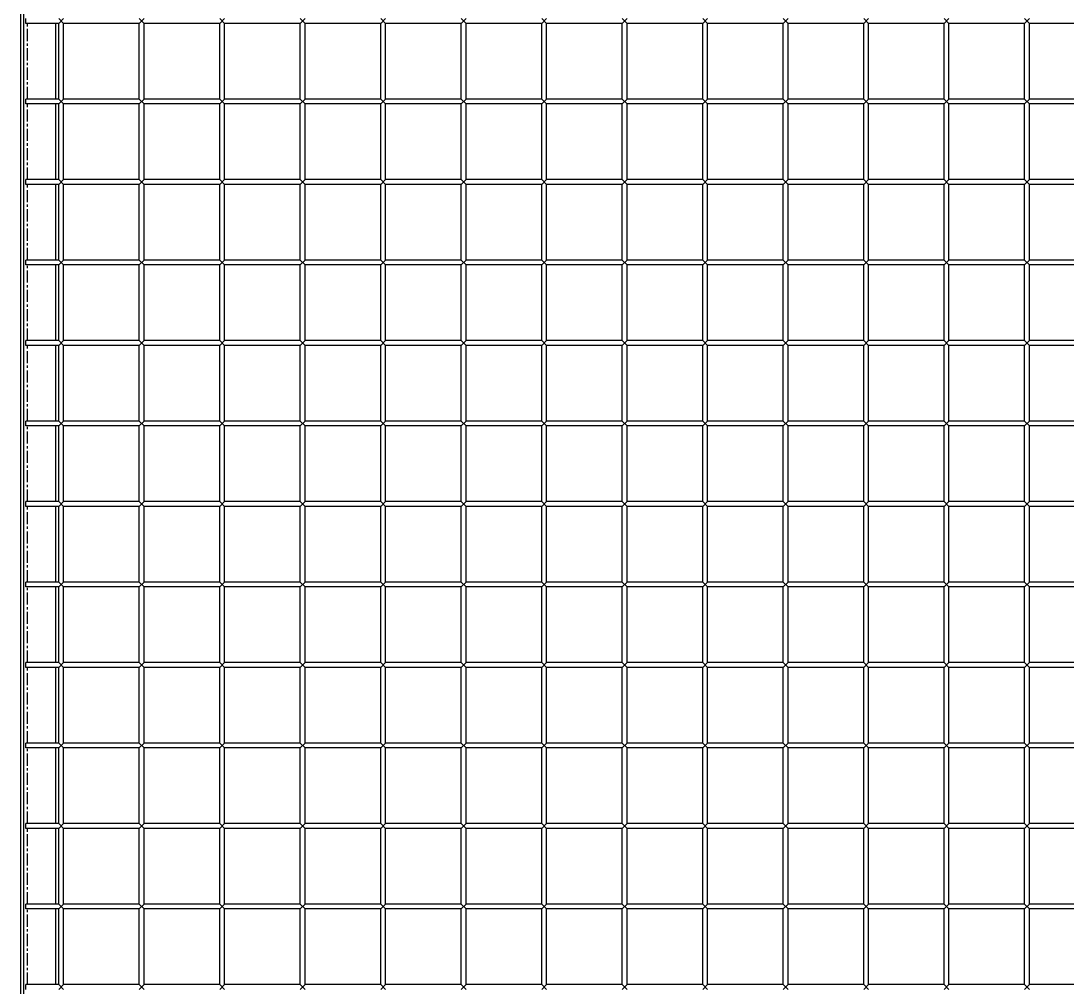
# Model space of a CAD drawing. Header units: millimetres. Extents: x -198529 to 244266, y -64 to 158464.
# Drawn here: x -149174 to -148524, y 109334 to 109934 of the extents above; entities that cross this region are included whole.
import ezdxf

# ---------------------------------------------------------------- set-up
doc = ezdxf.new("R2010")
doc.units = ezdxf.units.MM
doc.linetypes.add('CENTER', pattern=[12, 7.5, -1.5, 1.5, -1.5])
doc.layers.add('0-DCC', color=30, linetype='Continuous')

# ---------------------------------------------------------------- blocks, each defined once
blk = doc.blocks.new('DCC2850x1800(右)')
at = {"color": 0, "linetype": 'Continuous'}
for p, q in [((65616, -74478.48), (65616, -72678.48)), ((65614.5, -72730.88), (65614.5, -74426.08)), ((64942.5, -73306.48), (64989.5, -73306.48)), ((64992.5, -73306.48), (64989.5, -73303.48)), ((64992.5, -73303.48), (64989.5, -73306.48)), ((64989.5, -73353.48), (64989.5, -73306.48)), ((64992.5, -73353.48), (64992.5, -73306.48)), ((64992.5, -73306.48), (65039.5, -73306.48)), ((65042.5, -73306.48), (65039.5, -73303.48)), ((65042.5, -73303.48), (65039.5, -73306.48)), ((65039.5, -73353.48), (65039.5, -73306.48)), ((65042.5, -73353.48), (65042.5, -73306.48)), ((65042.5, -73306.48), (65089.5, -73306.48)), ((65092.5, -73306.48), (65089.5, -73303.48)), ((65089.5, -73306.48), (65092.5, -73303.48)), ((65089.5, -73353.48), (65089.5, -73306.48)), ((65092.5, -73353.48), (65092.5, -73306.48)), ((65092.5, -73306.48), (65139.5, -73306.48)), ((65142.5, -73306.48), (65139.5, -73303.48)), ((65139.5, -73306.48), (65142.5, -73303.48)), ((65139.5, -73353.48), (65139.5, -73306.48)), ((65142.5, -73353.48), (65142.5, -73306.48)), ((65142.5, -73306.48), (65189.5, -73306.48)), ((65192.5, -73306.48), (65189.5, -73303.48)), ((65189.5, -73306.48), (65192.5, -73303.48)), ((65189.5, -73353.48), (65189.5, -73306.48)), ((65192.5, -73353.48), (65192.5, -73306.48)), ((65192.5, -73306.48), (65239.5, -73306.48)), ((65242.5, -73306.48), (65239.5, -73303.48)), ((65239.5, -73306.48), (65242.5, -73303.48)), ((65239.5, -73353.48), (65239.5, -73306.48)), ((65242.5, -73353.48), (65242.5, -73306.48)), ((65242.5, -73306.48), (65289.5, -73306.48)), ((65292.5, -73306.48), (65289.5, -73303.48)), ((65289.5, -73306.48), (65292.5, -73303.48)), ((65289.5, -73353.48), (65289.5, -73306.48)), ((65292.5, -73353.48), (65292.5, -73306.48)), ((65292.5, -73306.48), (65339.5, -73306.48)), ((65342.5, -73306.48), (65339.5, -73303.48)), ((65339.5, -73306.48), (65342.5, -73303.48)), ((65339.5, -73353.48), (65339.5, -73306.48)), ((65342.5, -73353.48), (65342.5, -73306.48)), ((65342.5, -73306.48), (65389.5, -73306.48)), ((65392.5, -73306.48), (65389.5, -73303.48)), ((65389.5, -73306.48), (65392.5, -73303.48)), ((65389.5, -73353.48), (65389.5, -73306.48)), ((65392.5, -73353.48), (65392.5, -73306.48)), ((65392.5, -73306.48), (65439.5, -73306.48)), ((65442.5, -73306.48), (65439.5, -73303.48)), ((65439.5, -73306.48), (65442.5, -73303.48)), ((65439.5, -73353.48), (65439.5, -73306.48)), ((65442.5, -73353.48), (65442.5, -73306.48)), ((65442.5, -73306.48), (65489.5, -73306.48)), ((65492.5, -73306.48), (65489.5, -73303.48)), ((65489.5, -73306.48), (65492.5, -73303.48)), ((65489.5, -73353.48), (65489.5, -73306.48)), ((65492.5, -73353.48), (65492.5, -73306.48)), ((65492.5, -73306.48), (65539.5, -73306.48)), ((65542.5, -73306.48), (65539.5, -73303.48)), ((65539.5, -73306.48), (65542.5, -73303.48)), ((65539.5, -73353.48), (65539.5, -73306.48)), ((65542.5, -73353.48), (65542.5, -73306.48)), ((65542.5, -73306.48), (65589.5, -73306.48)), ((65592.5, -73306.48), (65589.5, -73303.48)), ((65589.5, -73306.48), (65592.5, -73303.48)), ((65589.5, -73353.48), (65589.5, -73306.48)), ((65592.5, -73353.48), (65592.5, -73306.48)), ((65592.5, -73306.48), (65613, -73306.48)), ((65594.5, -73306.48), (65594.5, -73353.48)), ((65613, -73306.48), (65613, -73303.48)), ((64942.5, -73353.48), (64989.5, -73353.48)), ((64992.5, -73353.48), (64989.5, -73356.48)), ((64992.5, -73356.48), (64989.5, -73353.48)), ((64992.5, -73353.48), (65039.5, -73353.48)), ((65042.5, -73356.48), (65039.5, -73353.48)), ((65042.5, -73353.48), (65039.5, -73356.48)), ((65042.5, -73353.48), (65089.5, -73353.48)), ((65092.5, -73356.48), (65089.5, -73353.48)), ((65092.5, -73353.48), (65089.5, -73356.48)), ((65092.5, -73353.48), (65139.5, -73353.48)), ((65139.5, -73356.48), (65142.5, -73353.48)), ((65142.5, -73356.48), (65139.5, -73353.48)), ((65142.5, -73353.48), (65189.5, -73353.48)), ((65192.5, -73356.48), (65189.5, -73353.48)), ((65189.5, -73356.48), (65192.5, -73353.48)), ((65192.5, -73353.48), (65239.5, -73353.48)), ((65242.5, -73356.48), (65239.5, -73353.48)), ((65239.5, -73356.48), (65242.5, -73353.48)), ((65242.5, -73353.48), (65289.5, -73353.48)), ((65292.5, -73356.48), (65289.5, -73353.48)), ((65289.5, -73356.48), (65292.5, -73353.48)), ((65292.5, -73353.48), (65339.5, -73353.48)), ((65339.5, -73356.48), (65342.5, -73353.48)), ((65342.5, -73356.48), (65339.5, -73353.48)), ((65342.5, -73353.48), (65389.5, -73353.48)), ((65392.5, -73356.48), (65389.5, -73353.48)), ((65389.5, -73356.48), (65392.5, -73353.48)), ((65392.5, -73353.48), (65439.5, -73353.48)), ((65442.5, -73356.48), (65439.5, -73353.48)), ((65439.5, -73356.48), (65442.5, -73353.48)), ((65442.5, -73353.48), (65489.5, -73353.48)), ((65492.5, -73356.48), (65489.5, -73353.48)), ((65489.5, -73356.48), (65492.5, -73353.48)), ((65492.5, -73353.48), (65539.5, -73353.48)), ((65539.5, -73356.48), (65542.5, -73353.48)), ((65542.5, -73356.48), (65539.5, -73353.48)), ((65542.5, -73353.48), (65589.5, -73353.48)), ((65592.5, -73356.48), (65589.5, -73353.48)), ((65589.5, -73356.48), (65592.5, -73353.48)), ((65592.5, -73353.48), (65613, -73353.48)), ((65613, -73356.48), (65613, -73353.48)), ((64942.5, -73356.48), (64989.5, -73356.48)), ((64989.5, -73403.48), (64989.5, -73356.48)), ((64992.5, -73403.48), (64992.5, -73356.48)), ((64992.5, -73356.48), (65039.5, -73356.48)), ((65039.5, -73403.48), (65039.5, -73356.48)), ((65042.5, -73403.48), (65042.5, -73356.48)), ((65042.5, -73356.48), (65089.5, -73356.48)), ((65089.5, -73403.48), (65089.5, -73356.48)), ((65092.5, -73403.48), (65092.5, -73356.48)), ((65092.5, -73356.48), (65139.5, -73356.48)), ((65139.5, -73403.48), (65139.5, -73356.48)), ((65142.5, -73403.48), (65142.5, -73356.48)), ((65142.5, -73356.48), (65189.5, -73356.48)), ((65189.5, -73403.48), (65189.5, -73356.48)), ((65192.5, -73403.48), (65192.5, -73356.48)), ((65192.5, -73356.48), (65239.5, -73356.48)), ((65239.5, -73403.48), (65239.5, -73356.48)), ((65242.5, -73403.48), (65242.5, -73356.48)), ((65242.5, -73356.48), (65289.5, -73356.48)), ((65289.5, -73403.48), (65289.5, -73356.48)), ((65292.5, -73403.48), (65292.5, -73356.48)), ((65292.5, -73356.48), (65339.5, -73356.48)), ((65339.5, -73403.48), (65339.5, -73356.48)), ((65342.5, -73403.48), (65342.5, -73356.48)), ((65342.5, -73356.48), (65389.5, -73356.48)), ((65389.5, -73403.48), (65389.5, -73356.48)), ((65392.5, -73403.48), (65392.5, -73356.48)), ((65392.5, -73356.48), (65439.5, -73356.48)), ((65439.5, -73403.48), (65439.5, -73356.48)), ((65442.5, -73403.48), (65442.5, -73356.48)), ((65442.5, -73356.48), (65489.5, -73356.48)), ((65489.5, -73403.48), (65489.5, -73356.48)), ((65492.5, -73403.48), (65492.5, -73356.48)), ((65492.5, -73356.48), (65539.5, -73356.48)), ((65539.5, -73403.48), (65539.5, -73356.48)), ((65542.5, -73403.48), (65542.5, -73356.48)), ((65542.5, -73356.48), (65589.5, -73356.48)), ((65589.5, -73403.48), (65589.5, -73356.48)), ((65592.5, -73403.48), (65592.5, -73356.48)), ((65592.5, -73356.48), (65613, -73356.48)), ((65594.5, -73356.48), (65594.5, -73403.48)), ((64942.5, -73403.48), (64989.5, -73403.48)), ((64942.5, -73406.48), (64989.5, -73406.48)), ((64992.5, -73403.48), (64989.5, -73406.48)), ((64992.5, -73406.48), (64989.5, -73403.48)), ((64989.5, -73453.48), (64989.5, -73406.48)), ((64992.5, -73403.48), (65039.5, -73403.48)), ((64992.5, -73453.48), (64992.5, -73406.48)), ((64992.5, -73406.48), (65039.5, -73406.48)), ((65042.5, -73403.48), (65039.5, -73406.48)), ((65042.5, -73406.48), (65039.5, -73403.48)), ((65039.5, -73453.48), (65039.5, -73406.48)), ((65042.5, -73403.48), (65089.5, -73403.48)), ((65042.5, -73453.48), (65042.5, -73406.48)), ((65042.5, -73406.48), (65089.5, -73406.48)), ((65092.5, -73403.48), (65089.5, -73406.48)), ((65092.5, -73406.48), (65089.5, -73403.48)), ((65089.5, -73453.48), (65089.5, -73406.48)), ((65092.5, -73403.48), (65139.5, -73403.48)), ((65092.5, -73453.48), (65092.5, -73406.48)), ((65092.5, -73406.48), (65139.5, -73406.48)), ((65142.5, -73403.48), (65139.5, -73406.48)), ((65142.5, -73406.48), (65139.5, -73403.48)), ((65139.5, -73453.48), (65139.5, -73406.48)), ((65142.5, -73403.48), (65189.5, -73403.48)), ((65142.5, -73453.48), (65142.5, -73406.48)), ((65142.5, -73406.48), (65189.5, -73406.48)), ((65189.5, -73406.48), (65192.5, -73403.48)), ((65192.5, -73406.48), (65189.5, -73403.48)), ((65189.5, -73453.48), (65189.5, -73406.48)), ((65192.5, -73403.48), (65239.5, -73403.48)), ((65192.5, -73453.48), (65192.5, -73406.48)), ((65192.5, -73406.48), (65239.5, -73406.48)), ((65242.5, -73406.48), (65239.5, -73403.48)), ((65239.5, -73406.48), (65242.5, -73403.48)), ((65239.5, -73453.48), (65239.5, -73406.48)), ((65242.5, -73403.48), (65289.5, -73403.48)), ((65242.5, -73453.48), (65242.5, -73406.48)), ((65242.5, -73406.48), (65289.5, -73406.48)), ((65289.5, -73406.48), (65292.5, -73403.48)), ((65292.5, -73406.48), (65289.5, -73403.48)), ((65289.5, -73453.48), (65289.5, -73406.48)), ((65292.5, -73403.48), (65339.5, -73403.48)), ((65292.5, -73453.48), (65292.5, -73406.48)), ((65292.5, -73406.48), (65339.5, -73406.48)), ((65339.5, -73406.48), (65342.5, -73403.48)), ((65342.5, -73406.48), (65339.5, -73403.48)), ((65339.5, -73453.48), (65339.5, -73406.48)), ((65342.5, -73403.48), (65389.5, -73403.48)), ((65342.5, -73453.48), (65342.5, -73406.48)), ((65342.5, -73406.48), (65389.5, -73406.48)), ((65389.5, -73406.48), (65392.5, -73403.48)), ((65392.5, -73406.48), (65389.5, -73403.48)), ((65389.5, -73453.48), (65389.5, -73406.48)), ((65392.5, -73403.48), (65439.5, -73403.48)), ((65392.5, -73453.48), (65392.5, -73406.48)), ((65392.5, -73406.48), (65439.5, -73406.48)), ((65442.5, -73406.48), (65439.5, -73403.48)), ((65439.5, -73406.48), (65442.5, -73403.48)), ((65439.5, -73453.48), (65439.5, -73406.48)), ((65442.5, -73403.48), (65489.5, -73403.48)), ((65442.5, -73453.48), (65442.5, -73406.48)), ((65442.5, -73406.48), (65489.5, -73406.48)), ((65489.5, -73406.48), (65492.5, -73403.48)), ((65492.5, -73406.48), (65489.5, -73403.48)), ((65489.5, -73453.48), (65489.5, -73406.48)), ((65492.5, -73403.48), (65539.5, -73403.48)), ((65492.5, -73453.48), (65492.5, -73406.48)), ((65492.5, -73406.48), (65539.5, -73406.48)), ((65539.5, -73406.48), (65542.5, -73403.48)), ((65542.5, -73406.48), (65539.5, -73403.48)), ((65539.5, -73453.48), (65539.5, -73406.48)), ((65542.5, -73403.48), (65589.5, -73403.48)), ((65542.5, -73453.48), (65542.5, -73406.48)), ((65542.5, -73406.48), (65589.5, -73406.48)), ((65589.5, -73406.48), (65592.5, -73403.48)), ((65592.5, -73406.48), (65589.5, -73403.48)), ((65589.5, -73453.48), (65589.5, -73406.48)), ((65592.5, -73403.48), (65613, -73403.48)), ((65592.5, -73453.48), (65592.5, -73406.48)), ((65592.5, -73406.48), (65613, -73406.48)), ((65594.5, -73406.48), (65594.5, -73453.48)), ((65613, -73406.48), (65613, -73403.48)), ((64942.5, -73453.48), (64989.5, -73453.48)), ((64942.5, -73456.48), (64989.5, -73456.48)), ((64992.5, -73453.48), (64989.5, -73456.48)), ((64992.5, -73456.48), (64989.5, -73453.48)), ((64989.5, -73503.48), (64989.5, -73456.48)), ((64992.5, -73453.48), (65039.5, -73453.48)), ((64992.5, -73503.48), (64992.5, -73456.48)), ((64992.5, -73456.48), (65039.5, -73456.48)), ((65042.5, -73453.48), (65039.5, -73456.48)), ((65042.5, -73456.48), (65039.5, -73453.48)), ((65039.5, -73503.48), (65039.5, -73456.48)), ((65042.5, -73453.48), (65089.5, -73453.48)), ((65042.5, -73503.48), (65042.5, -73456.48)), ((65042.5, -73456.48), (65089.5, -73456.48)), ((65092.5, -73453.48), (65089.5, -73456.48)), ((65092.5, -73456.48), (65089.5, -73453.48)), ((65089.5, -73503.48), (65089.5, -73456.48)), ((65092.5, -73453.48), (65139.5, -73453.48)), ((65092.5, -73503.48), (65092.5, -73456.48)), ((65092.5, -73456.48), (65139.5, -73456.48)), ((65142.5, -73453.48), (65139.5, -73456.48)), ((65142.5, -73456.48), (65139.5, -73453.48)), ((65139.5, -73503.48), (65139.5, -73456.48)), ((65142.5, -73453.48), (65189.5, -73453.48)), ((65142.5, -73503.48), (65142.5, -73456.48)), ((65142.5, -73456.48), (65189.5, -73456.48)), ((65192.5, -73453.48), (65189.5, -73456.48)), ((65192.5, -73456.48), (65189.5, -73453.48)), ((65189.5, -73503.48), (65189.5, -73456.48)), ((65192.5, -73453.48), (65239.5, -73453.48)), ((65192.5, -73503.48), (65192.5, -73456.48)), ((65192.5, -73456.48), (65239.5, -73456.48)), ((65239.5, -73456.48), (65242.5, -73453.48)), ((65242.5, -73456.48), (65239.5, -73453.48)), ((65239.5, -73503.48), (65239.5, -73456.48)), ((65242.5, -73453.48), (65289.5, -73453.48)), ((65242.5, -73503.48), (65242.5, -73456.48)), ((65242.5, -73456.48), (65289.5, -73456.48)), ((65289.5, -73456.48), (65292.5, -73453.48)), ((65292.5, -73456.48), (65289.5, -73453.48)), ((65289.5, -73503.48), (65289.5, -73456.48)), ((65292.5, -73453.48), (65339.5, -73453.48)), ((65292.5, -73503.48), (65292.5, -73456.48)), ((65292.5, -73456.48), (65339.5, -73456.48)), ((65339.5, -73456.48), (65342.5, -73453.48)), ((65342.5, -73456.48), (65339.5, -73453.48)), ((65339.5, -73503.48), (65339.5, -73456.48)), ((65342.5, -73453.48), (65389.5, -73453.48)), ((65342.5, -73503.48), (65342.5, -73456.48)), ((65342.5, -73456.48), (65389.5, -73456.48)), ((65389.5, -73456.48), (65392.5, -73453.48)), ((65392.5, -73456.48), (65389.5, -73453.48)), ((65389.5, -73503.48), (65389.5, -73456.48)), ((65392.5, -73453.48), (65439.5, -73453.48)), ((65392.5, -73503.48), (65392.5, -73456.48)), ((65392.5, -73456.48), (65439.5, -73456.48)), ((65439.5, -73456.48), (65442.5, -73453.48)), ((65442.5, -73456.48), (65439.5, -73453.48)), ((65439.5, -73503.48), (65439.5, -73456.48)), ((65442.5, -73453.48), (65489.5, -73453.48)), ((65442.5, -73503.48), (65442.5, -73456.48)), ((65442.5, -73456.48), (65489.5, -73456.48)), ((65489.5, -73456.48), (65492.5, -73453.48)), ((65492.5, -73456.48), (65489.5, -73453.48)), ((65489.5, -73503.48), (65489.5, -73456.48)), ((65492.5, -73453.48), (65539.5, -73453.48)), ((65492.5, -73503.48), (65492.5, -73456.48)), ((65492.5, -73456.48), (65539.5, -73456.48)), ((65539.5, -73456.48), (65542.5, -73453.48)), ((65542.5, -73456.48), (65539.5, -73453.48)), ((65539.5, -73503.48), (65539.5, -73456.48)), ((65542.5, -73453.48), (65589.5, -73453.48)), ((65542.5, -73503.48), (65542.5, -73456.48)), ((65542.5, -73456.48), (65589.5, -73456.48)), ((65589.5, -73456.48), (65592.5, -73453.48)), ((65592.5, -73456.48), (65589.5, -73453.48)), ((65589.5, -73503.48), (65589.5, -73456.48)), ((65592.5, -73453.48), (65613, -73453.48)), ((65592.5, -73503.48), (65592.5, -73456.48)), ((65592.5, -73456.48), (65613, -73456.48)), ((65594.5, -73456.48), (65594.5, -73503.48)), ((65613, -73456.48), (65613, -73453.48)), ((64942.5, -73503.48), (64989.5, -73503.48)), ((64992.5, -73503.48), (64989.5, -73506.48)), ((64992.5, -73506.48), (64989.5, -73503.48)), ((64992.5, -73503.48), (65039.5, -73503.48)), ((65042.5, -73503.48), (65039.5, -73506.48)), ((65042.5, -73506.48), (65039.5, -73503.48)), ((65042.5, -73503.48), (65089.5, -73503.48)), ((65092.5, -73503.48), (65089.5, -73506.48)), ((65092.5, -73506.48), (65089.5, -73503.48)), ((65092.5, -73503.48), (65139.5, -73503.48)), ((65142.5, -73503.48), (65139.5, -73506.48)), ((65142.5, -73506.48), (65139.5, -73503.48)), ((65142.5, -73503.48), (65189.5, -73503.48)), ((65192.5, -73503.48), (65189.5, -73506.48)), ((65192.5, -73506.48), (65189.5, -73503.48)), ((65192.5, -73503.48), (65239.5, -73503.48)), ((65242.5, -73503.48), (65239.5, -73506.48)), ((65242.5, -73506.48), (65239.5, -73503.48)), ((65242.5, -73503.48), (65289.5, -73503.48)), ((65289.5, -73506.48), (65292.5, -73503.48)), ((65292.5, -73506.48), (65289.5, -73503.48)), ((65292.5, -73503.48), (65339.5, -73503.48)), ((65339.5, -73506.48), (65342.5, -73503.48)), ((65342.5, -73506.48), (65339.5, -73503.48)), ((65342.5, -73503.48), (65389.5, -73503.48)), ((65389.5, -73506.48), (65392.5, -73503.48)), ((65392.5, -73506.48), (65389.5, -73503.48)), ((65392.5, -73503.48), (65439.5, -73503.48)), ((65439.5, -73506.48), (65442.5, -73503.48)), ((65442.5, -73506.48), (65439.5, -73503.48)), ((65442.5, -73503.48), (65489.5, -73503.48)), ((65489.5, -73506.48), (65492.5, -73503.48)), ((65492.5, -73506.48), (65489.5, -73503.48)), ((65492.5, -73503.48), (65539.5, -73503.48)), ((65539.5, -73506.48), (65542.5, -73503.48)), ((65542.5, -73506.48), (65539.5, -73503.48)), ((65542.5, -73503.48), (65589.5, -73503.48)), ((65589.5, -73506.48), (65592.5, -73503.48)), ((65592.5, -73506.48), (65589.5, -73503.48)), ((65592.5, -73503.48), (65613, -73503.48)), ((65613, -73506.48), (65613, -73503.48)), ((64942.5, -73506.48), (64989.5, -73506.48)), ((64989.5, -73553.48), (64989.5, -73506.48)), ((64992.5, -73553.48), (64992.5, -73506.48)), ((64992.5, -73506.48), (65039.5, -73506.48)), ((65039.5, -73553.48), (65039.5, -73506.48)), ((65042.5, -73553.48), (65042.5, -73506.48)), ((65042.5, -73506.48), (65089.5, -73506.48)), ((65089.5, -73553.48), (65089.5, -73506.48)), ((65092.5, -73553.48), (65092.5, -73506.48)), ((65092.5, -73506.48), (65139.5, -73506.48)), ((65139.5, -73553.48), (65139.5, -73506.48)), ((65142.5, -73553.48), (65142.5, -73506.48)), ((65142.5, -73506.48), (65189.5, -73506.48)), ((65189.5, -73553.48), (65189.5, -73506.48)), ((65192.5, -73553.48), (65192.5, -73506.48)), ((65192.5, -73506.48), (65239.5, -73506.48)), ((65239.5, -73553.48), (65239.5, -73506.48)), ((65242.5, -73553.48), (65242.5, -73506.48)), ((65242.5, -73506.48), (65289.5, -73506.48)), ((65289.5, -73553.48), (65289.5, -73506.48)), ((65292.5, -73553.48), (65292.5, -73506.48)), ((65292.5, -73506.48), (65339.5, -73506.48)), ((65339.5, -73553.48), (65339.5, -73506.48)), ((65342.5, -73553.48), (65342.5, -73506.48)), ((65342.5, -73506.48), (65389.5, -73506.48)), ((65389.5, -73553.48), (65389.5, -73506.48)), ((65392.5, -73553.48), (65392.5, -73506.48)), ((65392.5, -73506.48), (65439.5, -73506.48)), ((65439.5, -73553.48), (65439.5, -73506.48)), ((65442.5, -73553.48), (65442.5, -73506.48)), ((65442.5, -73506.48), (65489.5, -73506.48)), ((65489.5, -73553.48), (65489.5, -73506.48)), ((65492.5, -73553.48), (65492.5, -73506.48)), ((65492.5, -73506.48), (65539.5, -73506.48)), ((65539.5, -73553.48), (65539.5, -73506.48)), ((65542.5, -73553.48), (65542.5, -73506.48)), ((65542.5, -73506.48), (65589.5, -73506.48)), ((65589.5, -73553.48), (65589.5, -73506.48)), ((65592.5, -73553.48), (65592.5, -73506.48)), ((65592.5, -73506.48), (65613, -73506.48)), ((65594.5, -73506.48), (65594.5, -73553.48)), ((64942.5, -73553.48), (64989.5, -73553.48)), ((64992.5, -73553.48), (64989.5, -73556.48)), ((64992.5, -73556.48), (64989.5, -73553.48)), ((64992.5, -73553.48), (65039.5, -73553.48)), ((65042.5, -73553.48), (65039.5, -73556.48)), ((65042.5, -73556.48), (65039.5, -73553.48)), ((65042.5, -73553.48), (65089.5, -73553.48)), ((65092.5, -73553.48), (65089.5, -73556.48)), ((65092.5, -73556.48), (65089.5, -73553.48)), ((65092.5, -73553.48), (65139.5, -73553.48)), ((65142.5, -73553.48), (65139.5, -73556.48)), ((65142.5, -73556.48), (65139.5, -73553.48)), ((65142.5, -73553.48), (65189.5, -73553.48)), ((65192.5, -73553.48), (65189.5, -73556.48)), ((65192.5, -73556.48), (65189.5, -73553.48)), ((65192.5, -73553.48), (65239.5, -73553.48)), ((65242.5, -73553.48), (65239.5, -73556.48)), ((65242.5, -73556.48), (65239.5, -73553.48)), ((65242.5, -73553.48), (65289.5, -73553.48)), ((65292.5, -73553.48), (65289.5, -73556.48)), ((65292.5, -73556.48), (65289.5, -73553.48)), ((65292.5, -73553.48), (65339.5, -73553.48)), ((65339.5, -73556.48), (65342.5, -73553.48)), ((65342.5, -73556.48), (65339.5, -73553.48)), ((65342.5, -73553.48), (65389.5, -73553.48)), ((65389.5, -73556.48), (65392.5, -73553.48)), ((65392.5, -73556.48), (65389.5, -73553.48)), ((65392.5, -73553.48), (65439.5, -73553.48)), ((65439.5, -73556.48), (65442.5, -73553.48)), ((65442.5, -73556.48), (65439.5, -73553.48)), ((65442.5, -73553.48), (65489.5, -73553.48)), ((65489.5, -73556.48), (65492.5, -73553.48)), ((65492.5, -73556.48), (65489.5, -73553.48)), ((65492.5, -73553.48), (65539.5, -73553.48)), ((65539.5, -73556.48), (65542.5, -73553.48)), ((65542.5, -73556.48), (65539.5, -73553.48)), ((65542.5, -73553.48), (65589.5, -73553.48)), ((65589.5, -73556.48), (65592.5, -73553.48)), ((65592.5, -73556.48), (65589.5, -73553.48)), ((65592.5, -73553.48), (65613, -73553.48)), ((65613, -73556.48), (65613, -73553.48)), ((64942.5, -73556.48), (64989.5, -73556.48)), ((64989.5, -73603.48), (64989.5, -73556.48)), ((64992.5, -73603.48), (64992.5, -73556.48)), ((64992.5, -73556.48), (65039.5, -73556.48)), ((65039.5, -73603.48), (65039.5, -73556.48)), ((65042.5, -73603.48), (65042.5, -73556.48)), ((65042.5, -73556.48), (65089.5, -73556.48)), ((65089.5, -73603.48), (65089.5, -73556.48)), ((65092.5, -73603.48), (65092.5, -73556.48)), ((65092.5, -73556.48), (65139.5, -73556.48)), ((65139.5, -73603.48), (65139.5, -73556.48)), ((65142.5, -73603.48), (65142.5, -73556.48)), ((65142.5, -73556.48), (65189.5, -73556.48)), ((65189.5, -73603.48), (65189.5, -73556.48)), ((65192.5, -73603.48), (65192.5, -73556.48)), ((65192.5, -73556.48), (65239.5, -73556.48)), ((65239.5, -73603.48), (65239.5, -73556.48)), ((65242.5, -73603.48), (65242.5, -73556.48)), ((65242.5, -73556.48), (65289.5, -73556.48)), ((65289.5, -73603.48), (65289.5, -73556.48)), ((65292.5, -73603.48), (65292.5, -73556.48)), ((65292.5, -73556.48), (65339.5, -73556.48)), ((65339.5, -73603.48), (65339.5, -73556.48)), ((65342.5, -73603.48), (65342.5, -73556.48)), ((65342.5, -73556.48), (65389.5, -73556.48)), ((65389.5, -73603.48), (65389.5, -73556.48)), ((65392.5, -73603.48), (65392.5, -73556.48)), ((65392.5, -73556.48), (65439.5, -73556.48)), ((65439.5, -73603.48), (65439.5, -73556.48)), ((65442.5, -73603.48), (65442.5, -73556.48)), ((65442.5, -73556.48), (65489.5, -73556.48)), ((65489.5, -73603.48), (65489.5, -73556.48)), ((65492.5, -73603.48), (65492.5, -73556.48)), ((65492.5, -73556.48), (65539.5, -73556.48)), ((65539.5, -73603.48), (65539.5, -73556.48)), ((65542.5, -73603.48), (65542.5, -73556.48)), ((65542.5, -73556.48), (65589.5, -73556.48)), ((65589.5, -73603.48), (65589.5, -73556.48)), ((65592.5, -73603.48), (65592.5, -73556.48)), ((65592.5, -73556.48), (65613, -73556.48)), ((65594.5, -73556.48), (65594.5, -73603.48)), ((64942.5, -73603.48), (64989.5, -73603.48)), ((64942.5, -73606.48), (64989.5, -73606.48)), ((64992.5, -73603.48), (64989.5, -73606.48)), ((64992.5, -73606.48), (64989.5, -73603.48)), ((64989.5, -73653.48), (64989.5, -73606.48)), ((64992.5, -73603.48), (65039.5, -73603.48)), ((64992.5, -73653.48), (64992.5, -73606.48)), ((64992.5, -73606.48), (65039.5, -73606.48)), ((65042.5, -73603.48), (65039.5, -73606.48)), ((65042.5, -73606.48), (65039.5, -73603.48)), ((65039.5, -73653.48), (65039.5, -73606.48)), ((65042.5, -73603.48), (65089.5, -73603.48)), ((65042.5, -73653.48), (65042.5, -73606.48)), ((65042.5, -73606.48), (65089.5, -73606.48)), ((65092.5, -73603.48), (65089.5, -73606.48)), ((65092.5, -73606.48), (65089.5, -73603.48)), ((65089.5, -73653.48), (65089.5, -73606.48)), ((65092.5, -73603.48), (65139.5, -73603.48)), ((65092.5, -73653.48), (65092.5, -73606.48)), ((65092.5, -73606.48), (65139.5, -73606.48)), ((65142.5, -73603.48), (65139.5, -73606.48)), ((65142.5, -73606.48), (65139.5, -73603.48)), ((65139.5, -73653.48), (65139.5, -73606.48)), ((65142.5, -73603.48), (65189.5, -73603.48)), ((65142.5, -73653.48), (65142.5, -73606.48)), ((65142.5, -73606.48), (65189.5, -73606.48)), ((65192.5, -73603.48), (65189.5, -73606.48)), ((65192.5, -73606.48), (65189.5, -73603.48)), ((65189.5, -73653.48), (65189.5, -73606.48)), ((65192.5, -73603.48), (65239.5, -73603.48)), ((65192.5, -73653.48), (65192.5, -73606.48)), ((65192.5, -73606.48), (65239.5, -73606.48)), ((65242.5, -73603.48), (65239.5, -73606.48)), ((65242.5, -73606.48), (65239.5, -73603.48)), ((65239.5, -73653.48), (65239.5, -73606.48)), ((65242.5, -73603.48), (65289.5, -73603.48)), ((65242.5, -73653.48), (65242.5, -73606.48)), ((65242.5, -73606.48), (65289.5, -73606.48)), ((65292.5, -73603.48), (65289.5, -73606.48)), ((65292.5, -73606.48), (65289.5, -73603.48)), ((65289.5, -73653.48), (65289.5, -73606.48)), ((65292.5, -73603.48), (65339.5, -73603.48)), ((65292.5, -73653.48), (65292.5, -73606.48)), ((65292.5, -73606.48), (65339.5, -73606.48)), ((65342.5, -73603.48), (65339.5, -73606.48)), ((65342.5, -73606.48), (65339.5, -73603.48)), ((65339.5, -73653.48), (65339.5, -73606.48)), ((65342.5, -73603.48), (65389.5, -73603.48)), ((65342.5, -73653.48), (65342.5, -73606.48)), ((65342.5, -73606.48), (65389.5, -73606.48)), ((65389.5, -73606.48), (65392.5, -73603.48)), ((65392.5, -73606.48), (65389.5, -73603.48)), ((65389.5, -73653.48), (65389.5, -73606.48)), ((65392.5, -73603.48), (65439.5, -73603.48)), ((65392.5, -73653.48), (65392.5, -73606.48)), ((65392.5, -73606.48), (65439.5, -73606.48)), ((65439.5, -73606.48), (65442.5, -73603.48)), ((65442.5, -73606.48), (65439.5, -73603.48)), ((65439.5, -73653.48), (65439.5, -73606.48)), ((65442.5, -73603.48), (65489.5, -73603.48)), ((65442.5, -73653.48), (65442.5, -73606.48)), ((65442.5, -73606.48), (65489.5, -73606.48)), ((65489.5, -73606.48), (65492.5, -73603.48)), ((65492.5, -73606.48), (65489.5, -73603.48)), ((65489.5, -73653.48), (65489.5, -73606.48)), ((65492.5, -73603.48), (65539.5, -73603.48)), ((65492.5, -73653.48), (65492.5, -73606.48)), ((65492.5, -73606.48), (65539.5, -73606.48)), ((65539.5, -73606.48), (65542.5, -73603.48)), ((65542.5, -73606.48), (65539.5, -73603.48)), ((65539.5, -73653.48), (65539.5, -73606.48)), ((65542.5, -73603.48), (65589.5, -73603.48)), ((65542.5, -73653.48), (65542.5, -73606.48)), ((65542.5, -73606.48), (65589.5, -73606.48)), ((65589.5, -73606.48), (65592.5, -73603.48)), ((65592.5, -73606.48), (65589.5, -73603.48)), ((65589.5, -73653.48), (65589.5, -73606.48)), ((65592.5, -73603.48), (65613, -73603.48)), ((65592.5, -73653.48), (65592.5, -73606.48)), ((65592.5, -73606.48), (65613, -73606.48)), ((65594.5, -73606.48), (65594.5, -73653.48)), ((65613, -73606.48), (65613, -73603.48)), ((64942.5, -73653.48), (64989.5, -73653.48)), ((64992.5, -73653.48), (64989.5, -73656.48)), ((64992.5, -73656.48), (64989.5, -73653.48)), ((64992.5, -73653.48), (65039.5, -73653.48)), ((65042.5, -73653.48), (65039.5, -73656.48)), ((65042.5, -73656.48), (65039.5, -73653.48)), ((65042.5, -73653.48), (65089.5, -73653.48)), ((65092.5, -73653.48), (65089.5, -73656.48)), ((65092.5, -73656.48), (65089.5, -73653.48)), ((65092.5, -73653.48), (65139.5, -73653.48)), ((65142.5, -73653.48), (65139.5, -73656.48)), ((65142.5, -73656.48), (65139.5, -73653.48)), ((65142.5, -73653.48), (65189.5, -73653.48)), ((65192.5, -73653.48), (65189.5, -73656.48)), ((65192.5, -73656.48), (65189.5, -73653.48)), ((65192.5, -73653.48), (65239.5, -73653.48)), ((65242.5, -73653.48), (65239.5, -73656.48)), ((65242.5, -73656.48), (65239.5, -73653.48)), ((65242.5, -73653.48), (65289.5, -73653.48)), ((65292.5, -73653.48), (65289.5, -73656.48)), ((65292.5, -73656.48), (65289.5, -73653.48)), ((65292.5, -73653.48), (65339.5, -73653.48)), ((65342.5, -73653.48), (65339.5, -73656.48)), ((65342.5, -73656.48), (65339.5, -73653.48)), ((65342.5, -73653.48), (65389.5, -73653.48)), ((65392.5, -73653.48), (65389.5, -73656.48)), ((65392.5, -73656.48), (65389.5, -73653.48)), ((65392.5, -73653.48), (65439.5, -73653.48)), ((65439.5, -73656.48), (65442.5, -73653.48)), ((65442.5, -73656.48), (65439.5, -73653.48)), ((65442.5, -73653.48), (65489.5, -73653.48)), ((65489.5, -73656.48), (65492.5, -73653.48)), ((65492.5, -73656.48), (65489.5, -73653.48)), ((65492.5, -73653.48), (65539.5, -73653.48)), ((65539.5, -73656.48), (65542.5, -73653.48)), ((65542.5, -73656.48), (65539.5, -73653.48)), ((65542.5, -73653.48), (65589.5, -73653.48)), ((65589.5, -73656.48), (65592.5, -73653.48)), ((65592.5, -73656.48), (65589.5, -73653.48)), ((65592.5, -73653.48), (65613, -73653.48)), ((65613, -73656.48), (65613, -73653.48)), ((64942.5, -73656.48), (64989.5, -73656.48)), ((64989.5, -73703.48), (64989.5, -73656.48)), ((64992.5, -73703.48), (64992.5, -73656.48)), ((64992.5, -73656.48), (65039.5, -73656.48)), ((65039.5, -73703.48), (65039.5, -73656.48)), ((65042.5, -73703.48), (65042.5, -73656.48)), ((65042.5, -73656.48), (65089.5, -73656.48)), ((65089.5, -73703.48), (65089.5, -73656.48)), ((65092.5, -73703.48), (65092.5, -73656.48)), ((65092.5, -73656.48), (65139.5, -73656.48)), ((65139.5, -73703.48), (65139.5, -73656.48)), ((65142.5, -73703.48), (65142.5, -73656.48)), ((65142.5, -73656.48), (65189.5, -73656.48)), ((65189.5, -73703.48), (65189.5, -73656.48)), ((65192.5, -73703.48), (65192.5, -73656.48)), ((65192.5, -73656.48), (65239.5, -73656.48)), ((65239.5, -73703.48), (65239.5, -73656.48)), ((65242.5, -73703.48), (65242.5, -73656.48)), ((65242.5, -73656.48), (65289.5, -73656.48)), ((65289.5, -73703.48), (65289.5, -73656.48)), ((65292.5, -73703.48), (65292.5, -73656.48)), ((65292.5, -73656.48), (65339.5, -73656.48)), ((65339.5, -73703.48), (65339.5, -73656.48)), ((65342.5, -73703.48), (65342.5, -73656.48)), ((65342.5, -73656.48), (65389.5, -73656.48)), ((65389.5, -73703.48), (65389.5, -73656.48)), ((65392.5, -73703.48), (65392.5, -73656.48)), ((65392.5, -73656.48), (65439.5, -73656.48)), ((65439.5, -73703.48), (65439.5, -73656.48)), ((65442.5, -73703.48), (65442.5, -73656.48)), ((65442.5, -73656.48), (65489.5, -73656.48)), ((65489.5, -73703.48), (65489.5, -73656.48)), ((65492.5, -73703.48), (65492.5, -73656.48)), ((65492.5, -73656.48), (65539.5, -73656.48)), ((65539.5, -73703.48), (65539.5, -73656.48)), ((65542.5, -73703.48), (65542.5, -73656.48)), ((65542.5, -73656.48), (65589.5, -73656.48)), ((65589.5, -73703.48), (65589.5, -73656.48)), ((65592.5, -73703.48), (65592.5, -73656.48)), ((65592.5, -73656.48), (65613, -73656.48)), ((65594.5, -73656.48), (65594.5, -73703.48)), ((64942.5, -73703.48), (64989.5, -73703.48)), ((64992.5, -73703.48), (64989.5, -73706.48)), ((64992.5, -73706.48), (64989.5, -73703.48)), ((64992.5, -73703.48), (65039.5, -73703.48)), ((65042.5, -73703.48), (65039.5, -73706.48)), ((65042.5, -73706.48), (65039.5, -73703.48)), ((65042.5, -73703.48), (65089.5, -73703.48)), ((65092.5, -73703.48), (65089.5, -73706.48)), ((65092.5, -73706.48), (65089.5, -73703.48)), ((65092.5, -73703.48), (65139.5, -73703.48)), ((65142.5, -73703.48), (65139.5, -73706.48)), ((65142.5, -73706.48), (65139.5, -73703.48)), ((65142.5, -73703.48), (65189.5, -73703.48)), ((65192.5, -73703.48), (65189.5, -73706.48)), ((65192.5, -73706.48), (65189.5, -73703.48)), ((65192.5, -73703.48), (65239.5, -73703.48)), ((65242.5, -73703.48), (65239.5, -73706.48)), ((65242.5, -73706.48), (65239.5, -73703.48)), ((65242.5, -73703.48), (65289.5, -73703.48)), ((65292.5, -73703.48), (65289.5, -73706.48)), ((65292.5, -73706.48), (65289.5, -73703.48)), ((65292.5, -73703.48), (65339.5, -73703.48)), ((65342.5, -73703.48), (65339.5, -73706.48)), ((65342.5, -73706.48), (65339.5, -73703.48)), ((65342.5, -73703.48), (65389.5, -73703.48)), ((65392.5, -73703.48), (65389.5, -73706.48)), ((65392.5, -73706.48), (65389.5, -73703.48)), ((65392.5, -73703.48), (65439.5, -73703.48)), ((65442.5, -73703.48), (65439.5, -73706.48)), ((65442.5, -73706.48), (65439.5, -73703.48)), ((65442.5, -73703.48), (65489.5, -73703.48)), ((65489.5, -73706.48), (65492.5, -73703.48)), ((65492.5, -73706.48), (65489.5, -73703.48)), ((65492.5, -73703.48), (65539.5, -73703.48)), ((65539.5, -73706.48), (65542.5, -73703.48)), ((65542.5, -73706.48), (65539.5, -73703.48)), ((65542.5, -73703.48), (65589.5, -73703.48)), ((65589.5, -73706.48), (65592.5, -73703.48)), ((65592.5, -73706.48), (65589.5, -73703.48)), ((65592.5, -73703.48), (65613, -73703.48)), ((65613, -73706.48), (65613, -73703.48)), ((64942.5, -73706.48), (64989.5, -73706.48)), ((64989.5, -73753.48), (64989.5, -73706.48)), ((64992.5, -73753.48), (64992.5, -73706.48)), ((64992.5, -73706.48), (65039.5, -73706.48)), ((65039.5, -73753.48), (65039.5, -73706.48)), ((65042.5, -73753.48), (65042.5, -73706.48)), ((65042.5, -73706.48), (65089.5, -73706.48)), ((65089.5, -73753.48), (65089.5, -73706.48)), ((65092.5, -73753.48), (65092.5, -73706.48)), ((65092.5, -73706.48), (65139.5, -73706.48)), ((65139.5, -73753.48), (65139.5, -73706.48)), ((65142.5, -73753.48), (65142.5, -73706.48)), ((65142.5, -73706.48), (65189.5, -73706.48)), ((65189.5, -73753.48), (65189.5, -73706.48)), ((65192.5, -73753.48), (65192.5, -73706.48)), ((65192.5, -73706.48), (65239.5, -73706.48)), ((65239.5, -73753.48), (65239.5, -73706.48)), ((65242.5, -73753.48), (65242.5, -73706.48)), ((65242.5, -73706.48), (65289.5, -73706.48)), ((65289.5, -73753.48), (65289.5, -73706.48)), ((65292.5, -73753.48), (65292.5, -73706.48)), ((65292.5, -73706.48), (65339.5, -73706.48)), ((65339.5, -73753.48), (65339.5, -73706.48)), ((65342.5, -73753.48), (65342.5, -73706.48)), ((65342.5, -73706.48), (65389.5, -73706.48)), ((65389.5, -73753.48), (65389.5, -73706.48)), ((65392.5, -73753.48), (65392.5, -73706.48)), ((65392.5, -73706.48), (65439.5, -73706.48)), ((65439.5, -73753.48), (65439.5, -73706.48)), ((65442.5, -73753.48), (65442.5, -73706.48)), ((65442.5, -73706.48), (65489.5, -73706.48)), ((65489.5, -73753.48), (65489.5, -73706.48)), ((65492.5, -73753.48), (65492.5, -73706.48)), ((65492.5, -73706.48), (65539.5, -73706.48)), ((65539.5, -73753.48), (65539.5, -73706.48)), ((65542.5, -73753.48), (65542.5, -73706.48)), ((65542.5, -73706.48), (65589.5, -73706.48)), ((65589.5, -73753.48), (65589.5, -73706.48)), ((65592.5, -73753.48), (65592.5, -73706.48)), ((65592.5, -73706.48), (65613, -73706.48)), ((65594.5, -73706.48), (65594.5, -73753.48)), ((64942.5, -73753.48), (64989.5, -73753.48)), ((64942.5, -73756.48), (64989.5, -73756.48)), ((64992.5, -73753.48), (64989.5, -73756.48)), ((64992.5, -73756.48), (64989.5, -73753.48)), ((64989.5, -73803.48), (64989.5, -73756.48)), ((64992.5, -73753.48), (65039.5, -73753.48)), ((64992.5, -73803.48), (64992.5, -73756.48)), ((64992.5, -73756.48), (65039.5, -73756.48)), ((65042.5, -73753.48), (65039.5, -73756.48)), ((65042.5, -73756.48), (65039.5, -73753.48)), ((65039.5, -73803.48), (65039.5, -73756.48)), ((65042.5, -73753.48), (65089.5, -73753.48)), ((65042.5, -73803.48), (65042.5, -73756.48)), ((65042.5, -73756.48), (65089.5, -73756.48)), ((65092.5, -73753.48), (65089.5, -73756.48)), ((65092.5, -73756.48), (65089.5, -73753.48)), ((65089.5, -73803.48), (65089.5, -73756.48)), ((65092.5, -73753.48), (65139.5, -73753.48)), ((65092.5, -73803.48), (65092.5, -73756.48)), ((65092.5, -73756.48), (65139.5, -73756.48)), ((65142.5, -73753.48), (65139.5, -73756.48)), ((65142.5, -73756.48), (65139.5, -73753.48)), ((65139.5, -73803.48), (65139.5, -73756.48)), ((65142.5, -73753.48), (65189.5, -73753.48)), ((65142.5, -73803.48), (65142.5, -73756.48)), ((65142.5, -73756.48), (65189.5, -73756.48)), ((65192.5, -73753.48), (65189.5, -73756.48)), ((65192.5, -73756.48), (65189.5, -73753.48)), ((65189.5, -73803.48), (65189.5, -73756.48)), ((65192.5, -73753.48), (65239.5, -73753.48)), ((65192.5, -73803.48), (65192.5, -73756.48)), ((65192.5, -73756.48), (65239.5, -73756.48)), ((65242.5, -73753.48), (65239.5, -73756.48)), ((65242.5, -73756.48), (65239.5, -73753.48)), ((65239.5, -73803.48), (65239.5, -73756.48)), ((65242.5, -73753.48), (65289.5, -73753.48)), ((65242.5, -73803.48), (65242.5, -73756.48)), ((65242.5, -73756.48), (65289.5, -73756.48)), ((65292.5, -73753.48), (65289.5, -73756.48)), ((65292.5, -73756.48), (65289.5, -73753.48)), ((65289.5, -73803.48), (65289.5, -73756.48)), ((65292.5, -73753.48), (65339.5, -73753.48)), ((65292.5, -73803.48), (65292.5, -73756.48)), ((65292.5, -73756.48), (65339.5, -73756.48)), ((65342.5, -73753.48), (65339.5, -73756.48)), ((65342.5, -73756.48), (65339.5, -73753.48)), ((65339.5, -73803.48), (65339.5, -73756.48)), ((65342.5, -73753.48), (65389.5, -73753.48)), ((65342.5, -73803.48), (65342.5, -73756.48)), ((65342.5, -73756.48), (65389.5, -73756.48)), ((65392.5, -73753.48), (65389.5, -73756.48)), ((65392.5, -73756.48), (65389.5, -73753.48)), ((65389.5, -73803.48), (65389.5, -73756.48)), ((65392.5, -73753.48), (65439.5, -73753.48)), ((65392.5, -73803.48), (65392.5, -73756.48)), ((65392.5, -73756.48), (65439.5, -73756.48)), ((65442.5, -73753.48), (65439.5, -73756.48)), ((65442.5, -73756.48), (65439.5, -73753.48)), ((65439.5, -73803.48), (65439.5, -73756.48)), ((65442.5, -73753.48), (65489.5, -73753.48)), ((65442.5, -73803.48), (65442.5, -73756.48)), ((65442.5, -73756.48), (65489.5, -73756.48)), ((65492.5, -73753.48), (65489.5, -73756.48)), ((65492.5, -73756.48), (65489.5, -73753.48)), ((65489.5, -73803.48), (65489.5, -73756.48)), ((65492.5, -73753.48), (65539.5, -73753.48)), ((65492.5, -73803.48), (65492.5, -73756.48)), ((65492.5, -73756.48), (65539.5, -73756.48)), ((65539.5, -73756.48), (65542.5, -73753.48)), ((65542.5, -73756.48), (65539.5, -73753.48)), ((65539.5, -73803.48), (65539.5, -73756.48)), ((65542.5, -73753.48), (65589.5, -73753.48)), ((65542.5, -73803.48), (65542.5, -73756.48)), ((65542.5, -73756.48), (65589.5, -73756.48)), ((65589.5, -73756.48), (65592.5, -73753.48)), ((65592.5, -73756.48), (65589.5, -73753.48)), ((65589.5, -73803.48), (65589.5, -73756.48)), ((65592.5, -73753.48), (65613, -73753.48)), ((65592.5, -73803.48), (65592.5, -73756.48)), ((65592.5, -73756.48), (65613, -73756.48)), ((65594.5, -73756.48), (65594.5, -73803.48)), ((65613, -73756.48), (65613, -73753.48)), ((64942.5, -73803.48), (64989.5, -73803.48)), ((64942.5, -73806.48), (64989.5, -73806.48)), ((64992.5, -73803.48), (64989.5, -73806.48)), ((64992.5, -73806.48), (64989.5, -73803.48)), ((64989.5, -73853.48), (64989.5, -73806.48)), ((64992.5, -73803.48), (65039.5, -73803.48)), ((64992.5, -73853.48), (64992.5, -73806.48)), ((64992.5, -73806.48), (65039.5, -73806.48)), ((65042.5, -73803.48), (65039.5, -73806.48)), ((65042.5, -73806.48), (65039.5, -73803.48)), ((65039.5, -73853.48), (65039.5, -73806.48)), ((65042.5, -73803.48), (65089.5, -73803.48)), ((65042.5, -73853.48), (65042.5, -73806.48)), ((65042.5, -73806.48), (65089.5, -73806.48)), ((65092.5, -73803.48), (65089.5, -73806.48)), ((65092.5, -73806.48), (65089.5, -73803.48)), ((65089.5, -73853.48), (65089.5, -73806.48)), ((65092.5, -73803.48), (65139.5, -73803.48)), ((65092.5, -73853.48), (65092.5, -73806.48)), ((65092.5, -73806.48), (65139.5, -73806.48)), ((65142.5, -73803.48), (65139.5, -73806.48)), ((65142.5, -73806.48), (65139.5, -73803.48)), ((65139.5, -73853.48), (65139.5, -73806.48)), ((65142.5, -73803.48), (65189.5, -73803.48)), ((65142.5, -73853.48), (65142.5, -73806.48)), ((65142.5, -73806.48), (65189.5, -73806.48)), ((65192.5, -73803.48), (65189.5, -73806.48)), ((65192.5, -73806.48), (65189.5, -73803.48)), ((65189.5, -73853.48), (65189.5, -73806.48)), ((65192.5, -73803.48), (65239.5, -73803.48)), ((65192.5, -73853.48), (65192.5, -73806.48)), ((65192.5, -73806.48), (65239.5, -73806.48)), ((65242.5, -73803.48), (65239.5, -73806.48)), ((65242.5, -73806.48), (65239.5, -73803.48)), ((65239.5, -73853.48), (65239.5, -73806.48)), ((65242.5, -73803.48), (65289.5, -73803.48)), ((65242.5, -73853.48), (65242.5, -73806.48)), ((65242.5, -73806.48), (65289.5, -73806.48)), ((65292.5, -73803.48), (65289.5, -73806.48)), ((65292.5, -73806.48), (65289.5, -73803.48)), ((65289.5, -73853.48), (65289.5, -73806.48)), ((65292.5, -73803.48), (65339.5, -73803.48)), ((65292.5, -73853.48), (65292.5, -73806.48)), ((65292.5, -73806.48), (65339.5, -73806.48)), ((65342.5, -73803.48), (65339.5, -73806.48)), ((65342.5, -73806.48), (65339.5, -73803.48)), ((65339.5, -73853.48), (65339.5, -73806.48)), ((65342.5, -73803.48), (65389.5, -73803.48)), ((65342.5, -73853.48), (65342.5, -73806.48)), ((65342.5, -73806.48), (65389.5, -73806.48)), ((65392.5, -73803.48), (65389.5, -73806.48)), ((65392.5, -73806.48), (65389.5, -73803.48)), ((65389.5, -73853.48), (65389.5, -73806.48)), ((65392.5, -73803.48), (65439.5, -73803.48)), ((65392.5, -73853.48), (65392.5, -73806.48)), ((65392.5, -73806.48), (65439.5, -73806.48)), ((65442.5, -73803.48), (65439.5, -73806.48)), ((65442.5, -73806.48), (65439.5, -73803.48)), ((65439.5, -73853.48), (65439.5, -73806.48)), ((65442.5, -73803.48), (65489.5, -73803.48)), ((65442.5, -73853.48), (65442.5, -73806.48)), ((65442.5, -73806.48), (65489.5, -73806.48)), ((65492.5, -73803.48), (65489.5, -73806.48)), ((65492.5, -73806.48), (65489.5, -73803.48)), ((65489.5, -73853.48), (65489.5, -73806.48)), ((65492.5, -73803.48), (65539.5, -73803.48)), ((65492.5, -73853.48), (65492.5, -73806.48)), ((65492.5, -73806.48), (65539.5, -73806.48)), ((65542.5, -73803.48), (65539.5, -73806.48)), ((65542.5, -73806.48), (65539.5, -73803.48)), ((65539.5, -73853.48), (65539.5, -73806.48)), ((65542.5, -73803.48), (65589.5, -73803.48)), ((65542.5, -73853.48), (65542.5, -73806.48)), ((65542.5, -73806.48), (65589.5, -73806.48)), ((65589.5, -73806.48), (65592.5, -73803.48)), ((65592.5, -73806.48), (65589.5, -73803.48)), ((65589.5, -73853.48), (65589.5, -73806.48)), ((65592.5, -73803.48), (65613, -73803.48)), ((65592.5, -73853.48), (65592.5, -73806.48)), ((65592.5, -73806.48), (65613, -73806.48)), ((65594.5, -73806.48), (65594.5, -73853.48)), ((65613, -73806.48), (65613, -73803.48)), ((64942.5, -73853.48), (64989.5, -73853.48)), ((64992.5, -73853.48), (64989.5, -73856.48)), ((64992.5, -73856.48), (64989.5, -73853.48)), ((64992.5, -73853.48), (65039.5, -73853.48)), ((65042.5, -73853.48), (65039.5, -73856.48)), ((65042.5, -73856.48), (65039.5, -73853.48)), ((65042.5, -73853.48), (65089.5, -73853.48)), ((65092.5, -73853.48), (65089.5, -73856.48)), ((65092.5, -73856.48), (65089.5, -73853.48)), ((65092.5, -73853.48), (65139.5, -73853.48)), ((65142.5, -73853.48), (65139.5, -73856.48)), ((65142.5, -73856.48), (65139.5, -73853.48)), ((65142.5, -73853.48), (65189.5, -73853.48)), ((65192.5, -73853.48), (65189.5, -73856.48)), ((65192.5, -73856.48), (65189.5, -73853.48)), ((65192.5, -73853.48), (65239.5, -73853.48)), ((65242.5, -73853.48), (65239.5, -73856.48)), ((65242.5, -73856.48), (65239.5, -73853.48)), ((65242.5, -73853.48), (65289.5, -73853.48)), ((65292.5, -73853.48), (65289.5, -73856.48)), ((65292.5, -73856.48), (65289.5, -73853.48)), ((65292.5, -73853.48), (65339.5, -73853.48)), ((65342.5, -73853.48), (65339.5, -73856.48)), ((65342.5, -73856.48), (65339.5, -73853.48)), ((65342.5, -73853.48), (65389.5, -73853.48)), ((65392.5, -73853.48), (65389.5, -73856.48)), ((65392.5, -73856.48), (65389.5, -73853.48)), ((65392.5, -73853.48), (65439.5, -73853.48)), ((65442.5, -73853.48), (65439.5, -73856.48)), ((65442.5, -73856.48), (65439.5, -73853.48)), ((65442.5, -73853.48), (65489.5, -73853.48)), ((65492.5, -73853.48), (65489.5, -73856.48)), ((65492.5, -73856.48), (65489.5, -73853.48)), ((65492.5, -73853.48), (65539.5, -73853.48)), ((65542.5, -73853.48), (65539.5, -73856.48)), ((65542.5, -73856.48), (65539.5, -73853.48)), ((65542.5, -73853.48), (65589.5, -73853.48)), ((65592.5, -73853.48), (65589.5, -73856.48)), ((65592.5, -73856.48), (65589.5, -73853.48)), ((65592.5, -73853.48), (65613, -73853.48)), ((65613, -73856.48), (65613, -73853.48)), ((64942.5, -73856.48), (64989.5, -73856.48)), ((64989.5, -73903.48), (64989.5, -73856.48)), ((64992.5, -73903.48), (64992.5, -73856.48)), ((64992.5, -73856.48), (65039.5, -73856.48)), ((65039.5, -73903.48), (65039.5, -73856.48)), ((65042.5, -73903.48), (65042.5, -73856.48)), ((65042.5, -73856.48), (65089.5, -73856.48)), ((65089.5, -73903.48), (65089.5, -73856.48)), ((65092.5, -73903.48), (65092.5, -73856.48)), ((65092.5, -73856.48), (65139.5, -73856.48)), ((65139.5, -73903.48), (65139.5, -73856.48)), ((65142.5, -73903.48), (65142.5, -73856.48)), ((65142.5, -73856.48), (65189.5, -73856.48)), ((65189.5, -73903.48), (65189.5, -73856.48)), ((65192.5, -73903.48), (65192.5, -73856.48)), ((65192.5, -73856.48), (65239.5, -73856.48)), ((65239.5, -73903.48), (65239.5, -73856.48)), ((65242.5, -73903.48), (65242.5, -73856.48)), ((65242.5, -73856.48), (65289.5, -73856.48)), ((65289.5, -73903.48), (65289.5, -73856.48)), ((65292.5, -73903.48), (65292.5, -73856.48)), ((65292.5, -73856.48), (65339.5, -73856.48)), ((65339.5, -73903.48), (65339.5, -73856.48)), ((65342.5, -73903.48), (65342.5, -73856.48)), ((65342.5, -73856.48), (65389.5, -73856.48)), ((65389.5, -73903.48), (65389.5, -73856.48)), ((65392.5, -73903.48), (65392.5, -73856.48)), ((65392.5, -73856.48), (65439.5, -73856.48)), ((65439.5, -73903.48), (65439.5, -73856.48)), ((65442.5, -73903.48), (65442.5, -73856.48)), ((65442.5, -73856.48), (65489.5, -73856.48)), ((65489.5, -73903.48), (65489.5, -73856.48)), ((65492.5, -73903.48), (65492.5, -73856.48)), ((65492.5, -73856.48), (65539.5, -73856.48)), ((65539.5, -73903.48), (65539.5, -73856.48)), ((65542.5, -73903.48), (65542.5, -73856.48)), ((65542.5, -73856.48), (65589.5, -73856.48)), ((65589.5, -73903.48), (65589.5, -73856.48)), ((65592.5, -73903.48), (65592.5, -73856.48)), ((65592.5, -73856.48), (65613, -73856.48)), ((65594.5, -73856.48), (65594.5, -73903.48)), ((64942.5, -73903.48), (64989.5, -73903.48)), ((64992.5, -73903.48), (64989.5, -73906.48)), ((64992.5, -73906.48), (64989.5, -73903.48)), ((64992.5, -73903.48), (65039.5, -73903.48)), ((65042.5, -73903.48), (65039.5, -73906.48)), ((65042.5, -73906.48), (65039.5, -73903.48)), ((65042.5, -73903.48), (65089.5, -73903.48)), ((65092.5, -73903.48), (65089.5, -73906.48)), ((65092.5, -73906.48), (65089.5, -73903.48)), ((65092.5, -73903.48), (65139.5, -73903.48)), ((65142.5, -73903.48), (65139.5, -73906.48)), ((65142.5, -73906.48), (65139.5, -73903.48)), ((65142.5, -73903.48), (65189.5, -73903.48)), ((65192.5, -73903.48), (65189.5, -73906.48)), ((65192.5, -73906.48), (65189.5, -73903.48)), ((65192.5, -73903.48), (65239.5, -73903.48)), ((65242.5, -73903.48), (65239.5, -73906.48)), ((65242.5, -73906.48), (65239.5, -73903.48)), ((65242.5, -73903.48), (65289.5, -73903.48)), ((65292.5, -73903.48), (65289.5, -73906.48)), ((65292.5, -73906.48), (65289.5, -73903.48)), ((65292.5, -73903.48), (65339.5, -73903.48)), ((65342.5, -73903.48), (65339.5, -73906.48)), ((65342.5, -73906.48), (65339.5, -73903.48)), ((65342.5, -73903.48), (65389.5, -73903.48)), ((65392.5, -73903.48), (65389.5, -73906.48)), ((65392.5, -73906.48), (65389.5, -73903.48)), ((65392.5, -73903.48), (65439.5, -73903.48)), ((65442.5, -73903.48), (65439.5, -73906.48)), ((65442.5, -73906.48), (65439.5, -73903.48)), ((65442.5, -73903.48), (65489.5, -73903.48)), ((65492.5, -73903.48), (65489.5, -73906.48)), ((65492.5, -73906.48), (65489.5, -73903.48)), ((65492.5, -73903.48), (65539.5, -73903.48)), ((65542.5, -73903.48), (65539.5, -73906.48)), ((65542.5, -73906.48), (65539.5, -73903.48)), ((65542.5, -73903.48), (65589.5, -73903.48)), ((65592.5, -73903.48), (65589.5, -73906.48)), ((65592.5, -73906.48), (65589.5, -73903.48)), ((65592.5, -73903.48), (65613, -73903.48)), ((65613, -73906.48), (65613, -73903.48))]:
    blk.add_line(p, q, dxfattribs=at)
at = {"color": 0, "linetype": 'CENTER'}
for p, q in [((65612, -73353.48), (65612, -73306.48)), ((65612, -73403.48), (65612, -73356.48)), ((65612, -73453.48), (65612, -73406.48)), ((65612, -73503.48), (65612, -73456.48)), ((65612, -73553.48), (65612, -73506.48)), ((65612, -73603.48), (65612, -73556.48)), ((65612, -73653.48), (65612, -73606.48)), ((65612, -73703.48), (65612, -73656.48)), ((65612, -73753.48), (65612, -73706.48)), ((65612, -73803.48), (65612, -73756.48)), ((65612, -73853.48), (65612, -73806.48)), ((65612, -73903.48), (65612, -73856.48))]:
    blk.add_line(p, q, dxfattribs=at)

msp = doc.modelspace()

# ---------------------------------------------------------------- block references
at = {"layer": '0-DCC', "xscale": -1}
msp.add_blockref('DCC2850x1800(右)', (-83558.27, 183238.49), dxfattribs=at)

doc.saveas('drawing.dxf')
